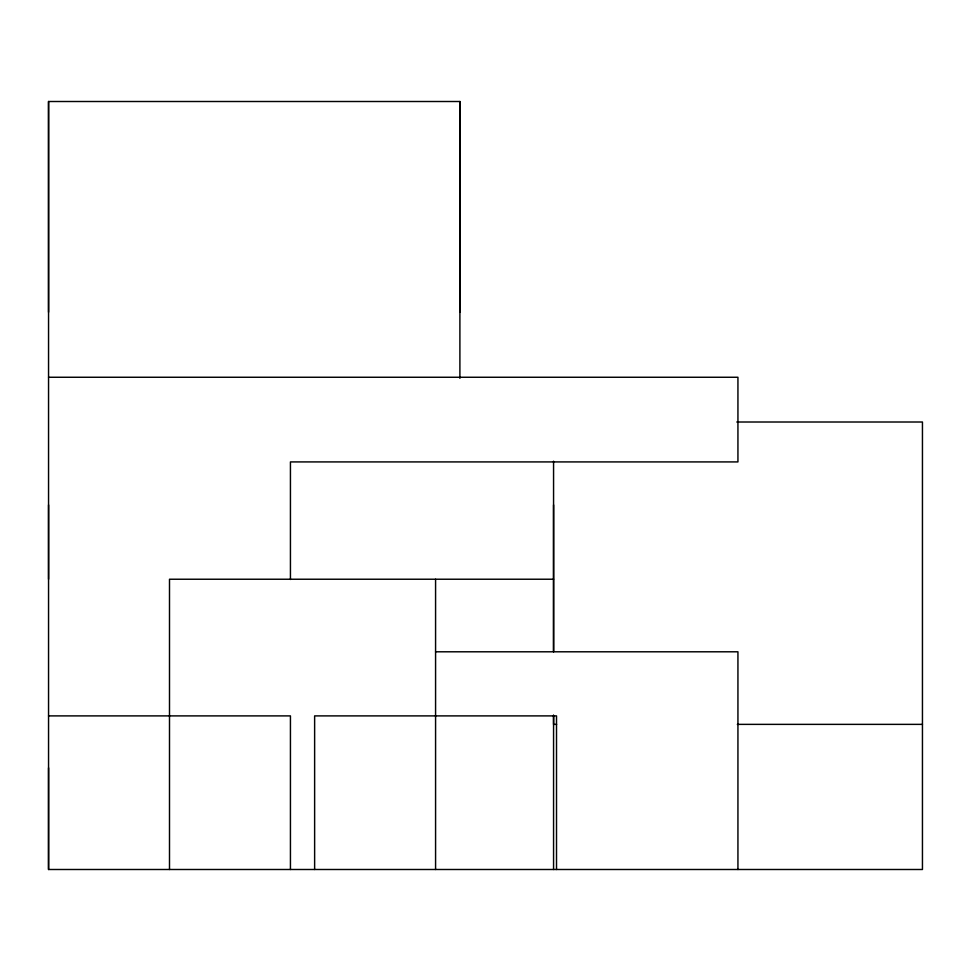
<?xml version="1.0" encoding="UTF-8"?>
<svg xmlns="http://www.w3.org/2000/svg" width="971" height="971" viewBox="0 0 971 971"><rect width="100%" height="100%" fill="white"/><g stroke="black" fill="none" stroke-linecap="round" stroke-linejoin="round"><path stroke-width="1.46" d="M736.807 422.009L922.45 422.009L922.45 869.494L48.55 869.494L48.562 767.83M48.562 579.238L48.562 504.896M48.55 312.225L48.55 101.506L459.89 101.506L459.902 378.35M459.89 190.146L459.902 174.064M459.89 101.506L459.89 312.225M553.567 461.189L553.567 651.796L553.567 504.884M48.562 377.258L737.936 377.258L737.936 461.917L290.438 461.917L290.438 579.469M553.579 579.226L169.5 579.238L169.5 869.494M435.578 651.796L737.936 651.796L737.936 869.494M48.562 715.894L290.438 715.894L290.438 869.494M556.601 724.366L553.567 724.366L553.567 715.299L553.567 869.494M737.341 724.366L922.45 724.366M556.517 869.494L556.517 715.894L314.628 715.894L314.628 869.494M435.578 579.238L435.578 869.494M48.55 101.506L48.55 869.494"/></g></svg>
